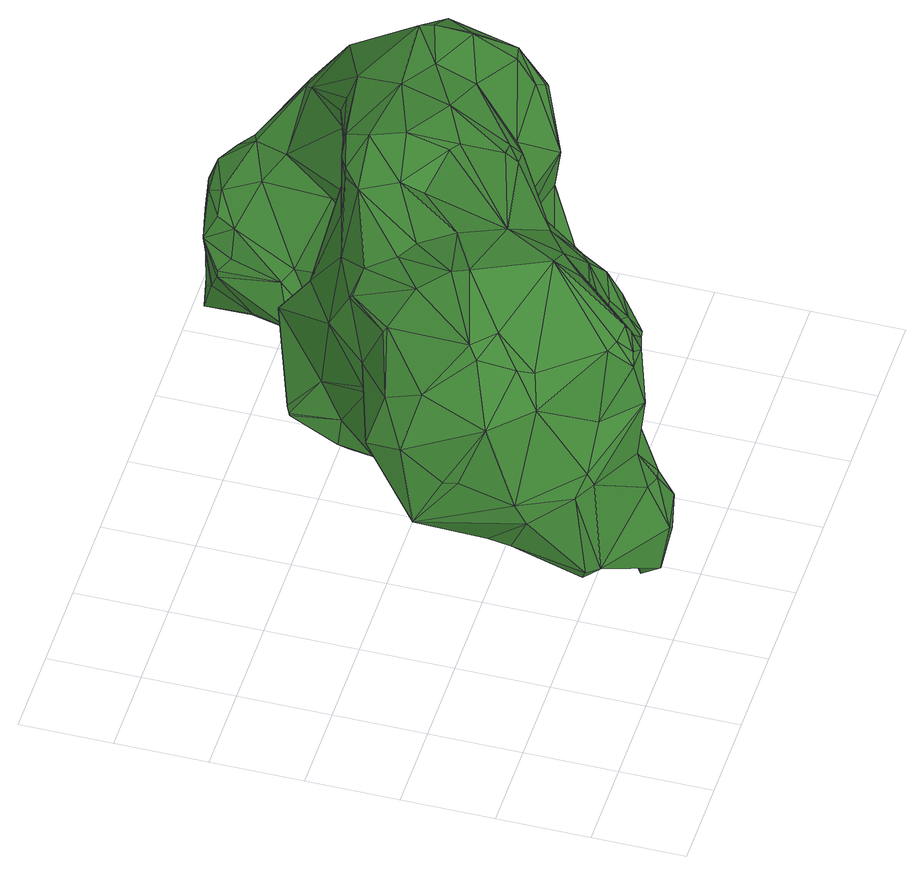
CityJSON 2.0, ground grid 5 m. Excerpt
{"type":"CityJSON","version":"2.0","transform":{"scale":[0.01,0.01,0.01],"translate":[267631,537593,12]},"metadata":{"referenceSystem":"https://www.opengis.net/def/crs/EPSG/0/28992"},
"CityObjects":{
"tree1":{"type":"SolitaryVegetationObject","attributes":{"gtid":11,"crown_width_m":25.72,"crown_median_z":27.23,"crown_r50_m":0.54,"crown_porosity":0.879,"trunk_H_m":14.28,"trunk_DBH_m":2.29,"trunk_radius_m":1.14,"trunk_base_height_m":12.95,"original_gtid":"11"},"geometry":[{"type":"Solid","lod":"3","boundaries":[[[[0,1,2]],[[3,4,5]],[[6,7,8]],[[9,10,11]],[[12,0,13]],[[14,15,16]],[[14,17,15]],[[18,19,20]],[[21,22,23]],[[24,23,22]],[[25,26,27]],[[28,29,30]],[[28,30,31]],[[32,33,34]],[[35,36,37]],[[38,39,40]],[[41,42,43]],[[44,45,46]],[[42,47,48]],[[49,50,24]],[[50,49,51]],[[23,24,52]],[[53,54,9]],[[1,12,55]],[[32,34,56]],[[52,57,23]],[[58,59,60]],[[13,61,62]],[[63,64,65]],[[66,67,68]],[[69,70,71]],[[24,50,52]],[[72,73,74]],[[75,7,72]],[[4,42,48]],[[76,77,78]],[[79,80,81]],[[82,83,84]],[[52,50,85]],[[52,85,86]],[[87,88,52]],[[57,89,23]],[[90,91,34]],[[57,88,92]],[[93,76,53]],[[57,52,88]],[[94,95,96]],[[77,97,78]],[[18,98,99]],[[100,34,91]],[[101,102,38]],[[103,96,95]],[[103,95,104]],[[2,105,14]],[[38,106,0]],[[107,105,2]],[[104,108,63]],[[109,110,97]],[[111,112,113]],[[114,115,116]],[[117,118,119]],[[120,121,33]],[[122,20,123]],[[24,22,49]],[[100,124,125]],[[47,126,127]],[[128,129,130]],[[131,84,83]],[[4,113,5]],[[132,125,127]],[[132,127,126]],[[127,133,47]],[[134,121,135]],[[136,137,138]],[[139,41,136]],[[140,137,43]],[[13,106,54]],[[13,54,141]],[[126,47,42]],[[109,142,143]],[[4,43,42]],[[144,145,146]],[[128,130,147]],[[148,149,129]],[[150,31,116]],[[151,9,152]],[[60,59,153]],[[43,4,154]],[[79,81,65]],[[155,147,130]],[[156,157,158]],[[156,158,159]],[[67,122,160]],[[43,154,140]],[[14,99,17]],[[161,162,163]],[[31,30,164]],[[2,39,0]],[[78,165,61]],[[82,150,115]],[[166,167,155]],[[136,148,128]],[[129,128,148]],[[168,169,21]],[[40,101,38]],[[170,149,148]],[[171,172,173]],[[174,30,29]],[[175,122,123]],[[48,176,4]],[[177,178,124]],[[28,179,180]],[[139,181,41]],[[14,182,99]],[[43,137,41]],[[136,41,137]],[[138,137,140]],[[41,181,42]],[[126,42,181]],[[32,71,120]],[[139,69,181]],[[80,79,183]],[[44,46,184]],[[126,56,132]],[[127,125,133]],[[133,125,124]],[[185,186,46]],[[184,46,186]],[[48,47,176]],[[153,187,177]],[[178,177,187]],[[111,113,47]],[[133,111,47]],[[113,4,176]],[[188,154,3]],[[113,112,5]],[[107,189,105]],[[153,190,187]],[[191,122,192]],[[116,115,150]],[[168,193,169]],[[112,111,178]],[[178,111,124]],[[124,111,133]],[[113,176,47]],[[194,36,35]],[[60,194,35]],[[58,60,35]],[[195,142,144]],[[16,196,39]],[[154,188,197]],[[198,199,185]],[[92,200,89]],[[4,3,154]],[[201,202,203]],[[67,204,205]],[[206,207,208]],[[206,209,207]],[[210,98,37]],[[148,203,170]],[[84,157,211]],[[212,213,214]],[[215,155,167]],[[63,65,216]],[[65,64,217]],[[25,217,64]],[[65,217,79]],[[0,106,13]],[[217,27,79]],[[118,218,119]],[[164,219,20]],[[12,1,0]],[[87,83,88]],[[141,61,13]],[[90,220,91]],[[216,103,63]],[[191,20,122]],[[90,221,220]],[[222,223,86]],[[104,63,103]],[[149,130,129]],[[125,34,100]],[[215,139,224]],[[225,123,174]],[[13,62,12]],[[191,45,18]],[[16,39,2]],[[82,84,150]],[[0,39,38]],[[70,120,71]],[[170,226,149]],[[61,141,78]],[[76,78,141]],[[227,78,97]],[[159,109,143]],[[54,53,141]],[[76,141,53]],[[10,151,8]],[[228,93,229]],[[228,229,144]],[[55,12,62]],[[50,51,85]],[[2,1,107]],[[230,231,116]],[[110,232,233]],[[22,21,169]],[[102,101,234]],[[102,234,235]],[[78,227,165]],[[189,85,51]],[[189,107,85]],[[205,68,67]],[[205,198,68]],[[236,237,238]],[[55,165,227]],[[232,109,158]],[[93,237,229]],[[62,61,165]],[[239,240,26]],[[241,214,242]],[[38,102,106]],[[62,165,55]],[[215,147,155]],[[34,33,243]],[[186,185,199]],[[14,16,2]],[[235,234,6]],[[40,234,101]],[[244,5,245]],[[244,245,186]],[[75,91,246]],[[105,189,247]],[[162,248,241]],[[18,99,182]],[[145,236,249]],[[236,173,249]],[[40,250,234]],[[200,23,89]],[[251,26,240]],[[251,240,252]],[[32,120,33]],[[253,254,255]],[[56,71,32]],[[237,144,229]],[[193,22,169]],[[9,256,152]],[[204,67,160]],[[53,9,93]],[[84,211,150]],[[88,83,82]],[[88,82,92]],[[116,231,114]],[[56,34,132]],[[125,132,34]],[[241,242,257]],[[201,209,202]],[[3,5,258]],[[210,99,98]],[[75,74,91]],[[193,247,49]],[[259,171,238]],[[10,9,151]],[[198,205,260]],[[73,196,194]],[[29,28,180]],[[25,239,26]],[[86,87,52]],[[223,87,86]],[[223,83,87]],[[168,261,193]],[[130,262,155]],[[168,21,263]],[[117,100,118]],[[198,260,199]],[[51,247,189]],[[247,193,261]],[[51,49,247]],[[210,36,16]],[[264,156,159]],[[28,156,264]],[[28,264,159]],[[239,249,173]],[[172,239,173]],[[183,79,27]],[[265,184,245]],[[236,266,173]],[[21,267,268]],[[82,115,92]],[[72,74,75]],[[269,207,197]],[[266,238,171]],[[67,66,122]],[[131,223,157]],[[18,45,270]],[[44,270,45]],[[3,258,188]],[[28,211,156]],[[157,156,211]],[[178,187,271]],[[267,272,114]],[[92,115,272]],[[100,117,124]],[[246,220,8]],[[115,114,272]],[[273,274,123]],[[152,256,102]],[[64,239,25]],[[36,210,37]],[[35,37,58]],[[122,66,185]],[[108,179,159]],[[104,95,94]],[[236,145,144]],[[217,25,27]],[[237,236,144]],[[18,20,191]],[[106,256,54]],[[63,249,64]],[[168,263,231]],[[168,231,230]],[[64,249,239]],[[185,66,198]],[[206,208,252]],[[183,27,251]],[[184,265,190]],[[91,118,100]],[[98,270,44]],[[98,18,270]],[[116,20,230]],[[244,186,260]],[[269,197,275]],[[276,277,242]],[[276,278,277]],[[83,223,131]],[[30,274,273]],[[246,8,7]],[[86,279,222]],[[85,279,86]],[[22,193,49]],[[140,154,207]],[[140,207,138]],[[73,72,196]],[[194,196,36]],[[36,196,16]],[[263,21,268]],[[267,200,272]],[[92,272,200]],[[26,251,27]],[[131,157,84]],[[128,224,136]],[[139,136,224]],[[55,227,233]],[[225,175,123]],[[97,110,233]],[[97,233,227]],[[120,70,121]],[[99,210,17]],[[153,59,190]],[[119,280,117]],[[75,246,7]],[[30,174,274]],[[160,175,225]],[[197,207,154]],[[167,69,215]],[[188,258,281]],[[282,188,281]],[[282,281,197]],[[73,194,218]],[[253,255,283]],[[239,172,240]],[[63,145,249]],[[57,92,89]],[[143,146,159]],[[284,251,252]],[[281,258,260]],[[267,231,268]],[[114,231,267]],[[263,268,231]],[[266,236,238]],[[228,144,142]],[[203,226,170]],[[246,91,220]],[[177,124,117]],[[224,128,147]],[[224,147,215]],[[159,179,28]],[[69,139,215]],[[223,222,254]],[[223,254,157]],[[158,157,254]],[[214,213,166]],[[285,286,287]],[[251,287,286]],[[237,93,259]],[[259,93,9]],[[112,178,271]],[[266,171,173]],[[200,21,23]],[[11,259,9]],[[171,277,172]],[[285,174,29]],[[97,142,109]],[[46,45,191]],[[244,258,5]],[[159,158,109]],[[70,135,121]],[[252,240,278]],[[206,252,278]],[[237,259,238]],[[85,107,279]],[[265,245,5]],[[109,232,110]],[[273,288,219]],[[123,288,273]],[[244,260,258]],[[6,72,7]],[[230,20,19]],[[105,182,14]],[[247,182,105]],[[143,195,146]],[[146,195,144]],[[269,275,160]],[[180,289,29]],[[276,262,206]],[[276,206,278]],[[289,104,94]],[[180,104,289]],[[10,220,161]],[[8,220,10]],[[108,104,179]],[[180,179,104]],[[20,219,288]],[[20,288,123]],[[149,226,130]],[[130,226,209]],[[290,209,226]],[[19,18,182]],[[19,182,261]],[[31,211,28]],[[163,257,242]],[[121,134,33]],[[171,11,277]],[[242,277,11]],[[284,287,251]],[[123,274,174]],[[276,242,214]],[[276,214,262]],[[44,184,59]],[[212,214,241]],[[198,66,68]],[[177,280,153]],[[186,245,184]],[[117,280,177]],[[265,112,271]],[[265,271,190]],[[247,261,182]],[[282,197,188]],[[55,253,1]],[[162,161,221]],[[205,204,281]],[[122,175,160]],[[164,20,31]],[[29,291,285]],[[150,211,31]],[[60,280,119]],[[60,153,280]],[[6,8,151]],[[163,162,257]],[[168,230,261]],[[107,283,279]],[[1,283,107]],[[230,19,261]],[[269,284,208]],[[281,260,205]],[[290,202,209]],[[269,208,207]],[[206,262,130]],[[290,226,203]],[[60,218,194]],[[206,130,209]],[[106,102,256]],[[252,208,284]],[[279,283,255]],[[204,160,281]],[[190,59,184]],[[284,269,225]],[[160,225,269]],[[292,135,248]],[[160,275,281]],[[197,281,275]],[[212,241,248]],[[166,155,262]],[[262,214,166]],[[37,293,58]],[[278,240,172]],[[63,108,145]],[[146,145,108]],[[146,108,159]],[[233,253,55]],[[232,253,233]],[[234,250,6]],[[6,151,235]],[[186,199,260]],[[91,74,294]],[[116,31,20]],[[292,162,221]],[[203,202,290]],[[163,242,11]],[[273,219,30]],[[241,257,162]],[[187,190,271]],[[9,54,256]],[[225,287,284]],[[267,21,200]],[[285,287,174]],[[225,174,287]],[[253,283,1]],[[158,254,232]],[[253,232,254]],[[39,250,40]],[[196,250,39]],[[72,6,250]],[[196,72,250]],[[210,15,17]],[[210,16,15]],[[98,293,37]],[[59,58,293]],[[71,56,295]],[[126,295,56]],[[77,142,97]],[[296,70,69]],[[251,286,183]],[[183,286,80]],[[277,297,172]],[[278,172,297]],[[278,297,277]],[[74,73,294]],[[161,163,10]],[[11,10,163]],[[90,134,221]],[[46,192,185]],[[191,192,46]],[[5,112,265]],[[11,171,259]],[[90,243,134]],[[80,286,81]],[[94,81,286]],[[286,289,94]],[[286,285,291]],[[286,291,289]],[[289,291,29]],[[30,219,164]],[[298,118,91]],[[161,220,221]],[[248,213,212]],[[292,248,162]],[[98,44,293]],[[167,213,296]],[[69,167,296]],[[166,213,167]],[[216,299,103]],[[96,299,94]],[[138,207,300]],[[203,148,201]],[[148,136,201]],[[138,201,136]],[[138,300,201]],[[207,201,300]],[[119,218,60]],[[201,207,209]],[[118,298,218]],[[298,91,294]],[[298,294,218]],[[59,293,44]],[[134,243,33]],[[90,34,243]],[[218,294,73]],[[181,295,126]],[[71,295,69]],[[181,69,295]],[[296,213,70]],[[93,228,76]],[[143,142,195]],[[228,142,76]],[[76,142,77]],[[279,254,222]],[[279,255,254]],[[103,299,96]],[[185,192,122]],[[151,152,235]],[[70,213,135]],[[248,135,213]],[[221,135,292]],[[134,135,221]],[[152,102,235]],[[81,299,65]],[[65,299,216]],[[94,299,81]],[[301,302,303]],[[301,303,304]],[[304,303,305]],[[304,305,306]],[[303,302,307]],[[303,307,305]],[[305,307,308]],[[305,308,306]],[[307,302,309]],[[307,309,308]],[[308,309,310]],[[308,310,306]],[[309,302,311]],[[309,311,310]],[[310,311,312]],[[310,312,306]],[[311,302,313]],[[311,313,312]],[[312,313,314]],[[312,314,306]],[[313,302,315]],[[313,315,314]],[[314,315,316]],[[314,316,306]],[[315,302,317]],[[315,317,316]],[[316,317,318]],[[316,318,306]],[[317,302,319]],[[317,319,318]],[[318,319,320]],[[318,320,306]],[[319,302,321]],[[319,321,320]],[[320,321,322]],[[320,322,306]],[[321,302,323]],[[321,323,322]],[[322,323,324]],[[322,324,306]],[[323,302,325]],[[323,325,324]],[[324,325,326]],[[324,326,306]],[[325,302,327]],[[325,327,326]],[[326,327,328]],[[326,328,306]],[[327,302,329]],[[327,329,328]],[[328,329,330]],[[328,330,306]],[[329,302,331]],[[329,331,330]],[[330,331,332]],[[330,332,306]],[[331,302,333]],[[331,333,332]],[[332,333,334]],[[332,334,306]],[[333,302,335]],[[333,335,334]],[[334,335,336]],[[334,336,306]],[[335,302,337]],[[335,337,336]],[[336,337,338]],[[336,338,306]],[[337,302,339]],[[337,339,338]],[[338,339,340]],[[338,340,306]],[[339,302,341]],[[339,341,340]],[[340,341,342]],[[340,342,306]],[[341,302,343]],[[341,343,342]],[[342,343,344]],[[342,344,306]],[[343,302,345]],[[343,345,344]],[[344,345,346]],[[344,346,306]],[[345,302,347]],[[345,347,346]],[[346,347,348]],[[346,348,306]],[[347,302,349]],[[347,349,348]],[[348,349,350]],[[348,350,306]],[[349,302,301]],[[349,301,350]],[[350,301,304]],[[350,304,306]]]]}]}
},
"vertices":[
[2640,1665,2474],[2631,2021,2114],[2433,2104,2374],[119,1108,1437],[62,1096,1488],[140,1365,1895],[2150,1358,2555],[1835,1097,2491],[1896,1046,2385],[2411,994,1938],[1858,1023,2098],[1980,1078,1780],[2811,1706,2148],[2841,1557,2135],[2201,2237,2254],[1944,1981,2484],[2013,1944,2580],[1937,2009,2395],[1703,1838,2008],[2006,2074,1704],[1745,1697,1440],[1853,2705,1404],[1982,2715,1614],[2031,2746,1432],[2060,2736,1623],[2186,555,358],[2099,617,339],[2070,728,169],[2300,1492,810],[2076,1408,409],[2208,1441,907],[2011,1961,998],[857,255,2238],[968,242,2250],[998,627,2570],[1279,1795,2658],[1493,1854,2677],[1436,1861,2565],[2619,1642,2506],[2402,1733,2634],[2402,1652,2658],[421,348,1518],[220,606,1585],[259,555,1437],[1065,1921,2031],[1119,1983,1865],[1009,2071,1855],[162,742,2118],[119,875,1762],[2103,2699,1728],[2192,2675,1673],[2160,2612,1797],[2332,2697,1318],[2712,1118,1871],[2678,1135,2123],[2981,1744,1838],[791,283,2222],[2038,2744,954],[1257,1793,2613],[953,1727,2351],[1132,1687,2666],[3001,1409,1815],[2968,1606,1924],[2675,1010,399],[2337,585,367],[2505,860,178],[930,1787,1192],[949,1718,1095],[912,1783,1173],[827,97,1881],[978,162,2096],[825,157,2113],[1844,1409,2673],[1540,1553,2724],[1607,1291,2651],[1721,1083,2541],[2957,1309,1744],[3040,1428,1600],[3054,1466,1676],[2141,741,102],[2155,864,103],[2378,954,117],[2197,2406,894],[2534,2531,967],[2392,2281,985],[2466,2482,1554],[2637,2458,1405],[2388,2646,1072],[2290,2666,987],[1957,2720,974],[1209,634,2428],[1154,912,2573],[1938,2726,851],[2662,1079,1779],[2445,1049,121],[2556,1118,133],[2569,1087,132],[3005,1528,1523],[1600,1882,2324],[1919,1991,2295],[735,990,2652],[2454,1476,2604],[2649,1282,2371],[2589,1061,149],[2554,1350,258],[2243,2278,2213],[2708,1296,2306],[2376,2293,2139],[2609,1254,477],[2916,1514,1364],[2986,1556,1503],[230,1098,2216],[243,1293,2137],[81,1166,1954],[1727,2223,1015],[1878,2455,911],[1801,2084,1000],[724,1083,2628],[1030,1139,2600],[935,1324,2566],[885,178,2159],[1003,222,2180],[1311,1819,1423],[1605,1456,1053],[422,901,2440],[538,784,2449],[398,545,2099],[432,658,2313],[953,6,919],[986,3,893],[1100,24,1013],[2534,2377,1032],[501,582,2253],[380,851,2386],[1156,483,2303],[1161,401,2040],[521,244,965],[479,312,958],[514,336,888],[504,272,1558],[322,655,1201],[2990,1373,1805],[2972,1408,1490],[2814,1322,1089],[2824,1174,1124],[2606,1054,903],[2746,1285,941],[960,71,1242],[945,50,638],[1050,59,674],[2130,2313,901],[2195,1161,2163],[2583,1174,2206],[785,1558,2469],[333,781,1209],[995,78,1262],[2509,1709,1203],[2469,2162,1113],[2736,1793,1332],[2700,1441,973],[1225,1493,893],[1584,642,2080],[1623,526,1947],[1610,702,1914],[2193,1692,1369],[3014,1692,1814],[1222,395,1621],[906,144,1623],[1864,2548,1499],[1884,2638,1545],[1173,151,540],[2138,948,1358],[2077,826,909],[2231,839,1048],[1960,1150,708],[1486,1480,1005],[98,950,1766],[642,1243,2538],[485,1350,2386],[2579,1310,456],[2445,1373,356],[487,305,1637],[2055,2327,1898],[2053,805,121],[693,1717,2130],[786,1960,1412],[777,1779,1633],[666,1583,2379],[424,1163,1322],[2153,2517,1900],[669,1600,2357],[1380,1881,1586],[1108,1787,1581],[1959,2639,1659],[1464,1726,2730],[2818,1250,1086],[1935,1694,2664],[856,887,1006],[759,1941,1370],[755,1941,1388],[1875,2667,1063],[941,179,719],[1026,229,614],[1018,176,500],[854,1655,1125],[816,1705,1179],[1214,376,1005],[879,724,976],[1305,904,859],[1080,237,674],[1648,1914,2487],[2162,1997,1028],[1467,296,1738],[1422,288,1741],[1520,449,1606],[824,139,1518],[2593,1010,186],[2265,649,226],[1243,1500,2664],[2112,1433,1462],[1532,796,2250],[1510,589,2098],[2665,2417,1389],[2666,2398,1290],[889,103,1234],[1503,1385,750],[1175,159,547],[3016,1686,1792],[2807,1225,1437],[2732,1173,1423],[1841,2226,1322],[1796,2282,1258],[2872,1684,1454],[2997,1707,1773],[2436,1460,2613],[2548,1262,2392],[2392,903,1236],[2650,1139,1433],[2355,891,1311],[2211,673,676],[2016,819,759],[1669,458,1771],[1660,568,1606],[1130,516,2367],[607,1493,1786],[527,1488,1901],[1727,1017,2484],[2116,2504,1889],[1461,367,1826],[2440,923,775],[2155,1575,2635],[1911,851,465],[1502,841,814],[2806,1806,1736],[2738,1804,1349],[2517,2016,1690],[2648,1140,2152],[1668,527,1712],[406,1257,1373],[2462,1041,1651],[803,1683,1366],[1994,2439,1738],[1236,311,1089],[1828,2552,1323],[2332,1470,863],[539,1497,2053],[2311,873,1289],[1803,2619,1202],[1805,2619,1241],[1302,915,863],[1145,1728,2076],[478,1369,2362],[1837,2441,961],[2125,1204,1246],[2052,1182,928],[1026,1370,1130],[1381,628,1342],[1781,1014,1413],[1553,837,906],[2615,2365,1567],[835,1397,2544],[797,1435,1149],[808,1410,1199],[2541,2051,1744],[1429,936,775],[1935,1328,333],[1988,1242,303],[1812,1096,588],[1722,1173,1351],[2274,1328,334],[1069,245,622],[2005,1302,312],[1454,465,1921],[1209,1799,2385],[1542,1327,2660],[668,295,1841],[951,230,1826],[2007,1100,1017],[1296,1387,2569],[2491,961,145],[886,411,1079],[1739,1295,95],[1625,1295,95],[1736,1324,95],[1737,1299,1524],[1733,1329,1524],[1622,1300,1523],[1724,1352,95],[1722,1357,1523],[1706,1376,95],[1704,1380,1523],[1683,1394,95],[1680,1399,1523],[1655,1405,95],[1652,1410,1523],[1625,1409,95],[1623,1414,1523],[1596,1406,95],[1593,1410,1523],[1568,1394,95],[1565,1399,1523],[1544,1376,95],[1542,1381,1523],[1526,1353,95],[1523,1357,1523],[1515,1325,95],[1512,1330,1523],[1511,1295,95],[1508,1300,1523],[1514,1266,95],[1512,1270,1523],[1526,1238,95],[1523,1243,1523],[1544,1214,95],[1541,1219,1524],[1567,1196,95],[1565,1201,1524],[1595,1185,95],[1592,1189,1524],[1625,1181,95],[1622,1185,1524],[1654,1184,95],[1652,1189,1524],[1682,1196,95],[1679,1200,1524],[1706,1214,95],[1703,1218,1524],[1724,1238,95],[1721,1242,1524],[1735,1265,95],[1733,1270,1524]
]}
